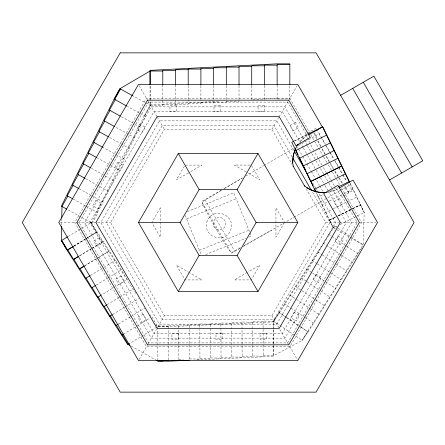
<?xml version="1.0" encoding="UTF-8"?>
<svg xmlns="http://www.w3.org/2000/svg" width="445" height="445" viewBox="0 0 445 445"><rect width="100%" height="100%" fill="white"/><g stroke="black" fill="none" stroke-linecap="round" stroke-linejoin="round"><path stroke-width="0.33" stroke-dasharray="2.23 1.67" d="M61.649 224.892L61.755 218.756M361.562 248.099L308.101 331.92L302.266 340.375L301.966 340.152L318.865 314.348L318.564 314.131L324.399 305.676L324.099 305.454L329.934 296.999L329.634 296.776L335.469 288.321L335.163 288.104L340.998 279.649L340.698 279.427L346.533 270.972L346.232 270.755L357.602 253.622L357.296 253.4L363.131 244.945L364.21 212.493L349.987 182.895M91.553 222.878L144.286 115.783L150.132 105.393L150.104 84.767M144.352 115.822L150.132 105.393M144.859 116.101L150.699 105.71L132.643 95.708M139.585 126.808L145.426 116.418L127.337 106.4M134.312 137.522L140.153 127.125L133.522 123.454M129.039 148.23L134.88 137.833L114.982 126.814M123.766 158.937L129.606 148.547L121.769 144.202M118.492 169.645L124.333 159.254L102.656 147.251M113.219 180.359L119.06 169.962L97.355 157.942M107.946 191.066L113.787 180.67L104.141 175.33M102.673 201.774L108.513 191.383L97.661 185.37M97.399 212.482L103.24 202.091L91.787 195.744M306.149 188.652L325.69 222.5L271.912 315.644L164.361 315.644L110.583 222.5L164.361 129.356L271.912 129.356L292.037 164.211M139.14 359.321L147.779 344.363M147.996 343.991L156.451 329.339M157.791 327.014L164.361 315.644M271.912 129.356L278.82 117.391M279.165 116.79L288.277 101.009M288.493 100.637L297.132 85.679M286.207 317.274L279.332 312.674L273.619 321.212L273.619 355.672L302.266 340.375L307.979 331.837L300.531 326.853M334.445 225.849L334.746 226.071L279.416 312.824L273.58 321.279L273.28 321.056L279.115 312.601L278.809 312.384L284.644 303.929L284.344 303.707L295.714 286.574L295.413 286.357L301.248 277.903L300.948 277.68L306.777 269.225L306.477 269.008L312.312 260.553L312.012 260.331L323.382 243.198L323.081 242.981L334.445 225.849L363.437 245.167M304.647 137.232L299.396 142.422A30.955 30.955 0 0 1 304.647 137.232L308.19 135.185M73.714 246.146L84.928 239.288M85.518 238.926L96.726 232.062L90.875 222.5M68.246 236.417L91.247 222.506L96.932 232.168L85.729 238.943M73.931 246.079L85.34 239.165M73.731 246.213L85.523 239.076M86.113 238.72L97.322 231.945L103.006 241.607L91.798 248.388M79.416 255.875L91.208 248.744M79.8 255.653L91.008 248.877M91.598 248.521L103.39 241.385L109.075 251.052L97.283 258.183M84.305 266.032L96.693 258.539M84.695 265.81L96.487 258.673M97.077 258.317L109.464 250.83L115.149 260.492L115.533 260.269L127.292 279.377L101.727 294.846M90.379 275.472L115.533 260.269M96.248 285.05L108.04 277.914M108.246 277.78L121.607 269.709M107.212 304.647L119.21 297.377M119.594 297.154L133.161 288.95M112.691 314.443L124.695 307.172M125.078 306.95L138.846 298.612M118.381 324.105L130.174 316.974M130.563 316.751L144.92 308.057M123.271 334.262L149.809 318.208M128.166 344.419L155.883 327.654M221.643 190.31L201.947 202.024L231.239 252.76L240.934 247.331M224.625 188.535L241.941 178.239M91.247 222.506L90.863 222.728L96.548 232.39L135.903 293.583M188.341 172.955L176.47 179.808L184.981 165.073L201.991 165.073L188.936 172.61M96.932 232.168L97.322 231.945M103.006 241.607L103.39 241.385M316.139 128.149L305.86 134.084A36.529 1.791 60 0 0 309.436 142.15M109.075 251.052L109.464 250.83M221.126 190.254L201.741 201.446L202.358 203.193A30.204 1.48 60 0 0 215.586 227.974A30.204 1.48 60 0 0 230.432 251.82L231.634 253.227L240.039 248.377M223.941 188.63L242.742 177.772M245.746 176.036L263.763 165.635M264.041 165.473L293.911 148.23M298.411 145.632L319.009 133.739L320.745 136.749M335.313 190.349A30.955 30.955 0 0 1 328.193 192.301L335.313 190.349L338.856 188.302M243.037 246.647L284.049 222.967M286.769 221.399L293.939 217.26M294.067 217.188L339.935 190.699M340.325 190.477L348.908 185.52L348.213 184.319M247.337 272.39L234.276 279.927L251.292 279.927L259.797 265.192L247.926 272.045M243.96 245.634L271.834 230.02M294.251 141.02L307.2 134.551M294.384 140.97L307.328 134.507M315.978 192.19L318.208 196.979L323.276 194.471M326.841 192.674L338.072 187.084M318.208 196.979L321.969 204.717L328.883 201.285M329.367 201.023L343.551 193.942M344.169 193.636L352.93 189.281L364.21 212.493L360.433 204.822L338.172 215.786M321.969 204.717L325.729 212.454L332.643 209.022M333.261 208.716L356.69 197.018M325.729 212.454L329.489 220.192L337.505 216.192M338.122 215.886L352.301 208.805M352.918 208.494L360.317 204.8M329.489 220.192L335.919 217.021M338.25 215.836L360.584 204.711M329.617 220.147L333.244 227.935L337.076 226.038M340.164 224.497L364.21 212.493M335.697 217.004L329.517 220.047L333.294 227.718L363.131 244.945M187.406 211.597L233.731 192.785L249.578 231.806M186.6 218.84L236.145 198.726M199.377 250.307L248.922 230.187M205.651 254.679L246.185 238.214M248.755 237.168L251.33 236.128L249.801 232.357M352.93 189.281L349.731 182.739M333.244 227.935L316.734 193.302M150.082 104.836L220.203 101.232M252.832 99.558L277.135 98.306M273.625 321.863L168.199 326.747L157.269 326.802L155.016 323.309M196.762 359.888L273.747 356.323L273.653 329.445M168.199 326.541L157.652 326.58L151.968 316.918L151.584 317.14L150.243 314.865M277.135 98.962L289.84 98.962L289.84 85.173M226.31 101.571L239.021 101.571L239.021 100.92M213.606 102.222L226.31 102.222L226.31 100.158M200.901 102.878L213.606 102.878L213.606 100.119M188.196 103.529L200.901 103.529L200.901 100.086M175.491 104.186L188.196 104.186L188.196 100.047M162.787 104.836L175.491 104.836L175.491 100.008M60.147 222.5L77.419 222.5M78.109 222.5L110.583 222.5M325.69 222.5L338.817 222.5M339.507 222.5L376.125 222.5M263.078 321.702L252.532 321.535L252.621 344.97M252.538 322.191L241.991 322.024L242.019 328.916M241.997 322.675L231.45 322.514L231.472 328.716M231.45 323.165L220.909 322.998L220.987 345.053M220.909 323.654L210.363 323.487L210.441 344.853M210.368 324.138L199.822 323.977L199.838 328.799M199.822 324.627L189.281 324.466L189.409 359.577M189.281 325.117L178.734 324.95L178.812 344.936M178.74 325.607L168.193 325.44L168.327 361.201M168.199 326.09L157.652 325.929L157.78 360.383M263.201 355.505L273.747 355.672M252.66 355.994L263.206 356.156L263.078 321.045L273.619 321.212L273.647 328.794M242.119 356.484L252.66 356.645L252.621 345.62M231.572 356.968L242.119 357.135L242.019 329.567M221.032 357.457L231.578 357.624L231.472 329.367M210.491 357.947L221.037 358.108L220.987 345.704M199.95 358.431L210.491 358.598L210.446 345.504M189.403 358.92L199.95 359.087L199.844 329.45M178.862 359.41L183.474 359.482M121.463 116.774L132.949 123.137M109.709 137.522L121.196 143.885M91.475 168.316L103.568 175.013M85.601 178.69L97.088 185.053M79.121 188.73L91.214 195.427M73.241 199.11L85.334 205.807M85.907 206.118L97.967 212.799L92.126 223.195L67.39 209.495M131.186 346.11L155.967 360.022M246.146 171.926L234.276 165.073L251.292 165.073L259.797 179.808L246.741 172.265M189.531 272.735L176.47 265.192L184.981 279.927L201.991 279.927L190.121 273.074M328.61 234.304L346.399 246.146M346.7 246.363L357.602 253.622M323.081 242.981L341.165 255.041M341.437 255.202L352.067 262.3M317.546 251.653L322.136 254.712M322.436 254.929L335.903 263.879M336.209 264.096L346.533 270.972M312.012 260.331L317.174 263.768M317.474 263.991L340.998 279.649M306.477 269.008L312.218 272.824M312.518 273.046L335.469 288.321M300.948 277.68L306.683 281.501M306.983 281.718L320.45 290.668M320.756 290.885L329.934 296.999M295.413 286.357L301.721 290.557M302.022 290.78L315.494 299.724M315.794 299.947L324.399 305.676M289.879 295.029L309.959 308.402M310.26 308.619L318.865 314.348M284.344 303.707L304.997 317.457M305.303 317.674L313.33 323.026M278.809 312.384L286.296 317.407M286.569 317.569L300.069 326.574M300.342 326.736L308.101 331.92M273.28 321.056L302.266 340.375M286.78 317.658L299.958 326.474M344.931 186.416L345.732 187.356M316.829 129.345L325.44 144.263M325.784 144.859L329.917 152.018M330.262 152.618L334.05 159.177M334.395 159.777L338.528 166.936M338.873 167.531L342.667 174.095M343.012 174.696L346.8 181.26M348.518 184.241L352.312 190.805L342.033 196.735A36.529 1.791 60 0 1 334.979 186.716M321.095 137.355L324.917 143.974M326.307 146.383L329.439 151.806M329.784 152.407L333.611 159.032M335.002 161.44L338.128 166.858M338.478 167.459L342.3 174.084M342.65 174.685L346.471 181.31M314.448 132.749L316.017 135.469M345.91 187.25L349.047 192.685M310.371 133.867L289.84 98.306L146.433 98.306L74.732 222.5L146.433 346.694L289.84 346.694L361.54 222.5L341.376 187.573M310.716 134.462L323.459 156.545M323.804 157.141L326.908 162.508M328.282 164.895L332.076 171.459M332.415 172.059L336.209 178.623M336.553 179.218L339.997 185.187M306.06 133.973L287.654 102.094L148.619 102.094L79.099 222.5L148.619 342.906L287.654 342.906L357.174 222.5L342.233 196.623M307.033 145.215L284.895 106.872L151.378 106.872L84.617 222.5L151.378 338.128L284.895 338.128L351.65 222.5L332.626 189.548M307.378 145.815L310.493 151.205M311.873 153.603L315.677 160.194M316.022 160.79L319.137 166.185M320.522 168.577L324.327 175.169M324.672 175.769L328.477 182.361M328.822 182.956L332.281 188.947M303.023 147.484L282.236 111.478L154.037 111.478L89.94 222.5L154.037 333.522L282.236 333.522L346.332 222.5L328.66 191.895M303.368 148.085L307.178 154.688M307.528 155.288L311.684 162.486M312.028 163.087L315.844 169.69M316.189 170.29L320 176.893M320.344 177.494L324.505 184.692M324.85 185.292L328.315 191.294M297.494 147.473L298.189 148.669M298.534 149.27L302.344 155.872M302.695 156.473L306.505 163.076M306.85 163.677L311.011 170.88M311.355 171.481L315.171 178.083M316.556 180.481L319.326 185.287M319.671 185.888L322.792 191.289M293.828 150.332L276.812 120.868L159.455 120.868L100.776 222.5L159.455 324.132L276.812 324.132L335.491 222.5L318.481 193.03M312.579 182.806L316.05 188.825M316.395 189.425L317.09 190.627M292.115 156.929L274.053 125.646L162.214 125.646L106.299 222.5L162.214 319.354L274.053 319.354L329.973 222.5L311.912 191.216M139.14 85.679L147.779 100.637M147.996 101.009L156.796 116.256M157.13 116.835L164.361 129.356M204.911 199.616L234.81 251.397M271.912 315.644L279.51 328.81M279.822 329.339L297.822 360.517M185.248 215.513L201.19 254.774M315.839 135.569L316.456 137.321A30.204 1.48 60 0 0 316.94 138.412M178.812 345.593L178.868 360.061M277.135 85.134L277.135 99.613M264.43 85.79L264.43 99.613M251.725 85.752L251.725 99.574M239.021 85.713L239.021 99.541M226.31 85.679L226.31 99.502M213.606 85.64L213.606 99.469M200.901 85.607L200.901 99.43M188.196 85.568L188.196 99.396M175.491 84.845L175.491 99.357M162.787 84.806L162.787 99.318M162.787 99.975L162.787 105.487L150.082 105.487L150.082 84.806M334.329 185.693A36.529 1.791 60 0 1 331.175 180.609M330.496 179.502A36.529 1.791 60 0 1 322.948 166.758M321.946 165.028A36.529 1.791 60 0 1 314.704 152.118M313.736 150.338A36.529 1.791 60 0 1 309.731 142.728M348.836 192.807A36.529 1.791 60 0 1 343.991 186.21M341.777 182.789A36.529 1.791 60 0 1 338.701 177.861M337.978 176.682A36.529 1.791 60 0 1 334.49 170.908M333.772 169.706A36.529 1.791 60 0 1 330.084 163.41M329.417 162.253A36.529 1.791 60 0 1 325.779 155.889M325.145 154.754A36.529 1.791 60 0 1 321.507 148.191M320.539 146.411A36.529 1.791 60 0 1 316.84 139.402M316.534 138.801A36.529 1.791 60 0 1 313.642 132.805M342.544 183.129A30.204 1.48 60 0 1 338.562 176.949M338.211 176.381A30.204 1.48 60 0 1 333.995 169.45M333.288 168.26A30.204 1.48 60 0 1 329.684 162.102M329.356 161.535A30.204 1.48 60 0 1 326.152 155.895M325.139 154.087A30.204 1.48 60 0 1 321.262 146.984M320.956 146.411A30.204 1.48 60 0 1 318.169 140.987M207.376 220.698C201.129 235.65 224.119 245.362 230.488 230.46C236.729 215.508 213.739 205.796 207.376 220.698M95.881 200.3L92.738 205.746L98.184 208.894L101.332 203.443L95.881 200.3M117.908 162.152L114.76 167.598L120.211 170.746L123.354 165.295L117.908 162.152M139.93 124.005L136.787 129.456L142.233 132.599L145.382 127.153L139.93 124.005M160.328 207.765L151.823 222.5L160.328 237.235L160.328 207.765M284.45 222.5L275.939 237.235L275.939 207.765L284.45 222.5M294.039 312.401L290.891 317.847L296.342 320.995L299.485 315.544L294.039 312.401M316.061 274.254L312.913 279.705L318.364 282.848L321.507 277.402L316.061 274.254M338.083 236.106L334.94 241.557L340.386 244.7L343.534 239.254L338.083 236.106M295.341 122.28L289.895 125.423L293.038 130.875L298.489 127.726L295.341 122.28M99.185 237.836L93.734 240.979L96.882 246.43L102.328 243.282L99.185 237.836M121.207 275.983L115.756 279.126L118.904 284.572L124.35 281.429L121.207 275.983M339.39 198.57L333.945 201.719L337.088 207.164L342.539 204.021L339.39 198.57M143.229 314.126L137.783 317.274L140.926 322.72L146.377 319.577L143.229 314.126M176.237 105.526L169.946 105.526L169.946 111.817L176.237 111.817L176.237 105.526M220.286 105.526L213.995 105.526L213.995 111.817L220.286 111.817L220.286 105.526M264.33 105.526L258.039 105.526L258.039 111.817L264.33 111.817L264.33 105.526M178.228 333.183L171.937 333.183L171.937 339.474L178.228 339.474L178.228 333.183M222.278 333.183L215.986 333.183L215.986 339.474L222.278 339.474L222.278 333.183M266.327 333.183L260.036 333.183L260.036 339.474L266.327 339.474L266.327 333.183M216.226 229.142A6.291 6.291 0 0 0 225.665 223.696A6.291 6.291 0 0 0 216.226 218.245A6.291 6.291 0 0 0 216.226 229.142"/><path stroke-width="0.67" d="M129.345 343.701L127.776 344.641L67.056 250.224L61.371 240.561L61.627 226.255M61.766 218.078L61.972 206.497L67.818 196.1M293.249 166.308L292.71 163.093L293.255 155.728L295.324 149.342M114.204 99.124L119.978 88.694L150.082 71.016L162.787 71.016M120.55 89.011L114.704 99.402L126.764 106.082M115.277 99.719L109.431 110.115L120.289 116.123M110.004 110.427L104.158 120.823L114.41 126.497M104.731 121.14L98.885 131.531L108.536 136.876M99.458 131.848L93.611 142.239L102.628 147.234M94.184 142.556L88.338 152.952L96.782 157.625M88.911 153.264L83.065 163.66L90.302 167.665M83.638 163.977L77.792 174.368L85.028 178.373M78.365 174.685L72.518 185.076L78.548 188.419M73.091 185.393L67.245 195.789L72.674 198.793M138.451 222.5L178.295 153.492L257.978 153.492L297.822 222.5L257.978 291.508L178.295 291.508L138.451 222.5L180.136 222.5L199.138 255.408L178.295 291.508M180.136 222.5L199.138 189.592L178.295 153.492M199.138 189.592L237.135 189.592L257.978 153.492M257.978 291.508L237.135 255.408L256.131 222.5L297.822 222.5M66.883 249.562L61.371 240.561L67.657 236.773M61.371 240.561L61.76 240.339L67.445 250.001L73.342 246.435M67.445 250.001L73.136 246.569M67.829 249.779L73.514 259.446L78.826 256.231M73.514 259.446L78.62 256.37M73.903 259.224L79.588 268.886L83.716 266.388M79.588 268.886L84.105 266.166M79.972 268.663L85.663 278.325L90.174 275.605M85.663 278.325L86.046 278.103L91.731 287.77L95.658 285.406M91.731 287.77L92.121 287.548L97.805 297.21L101.137 295.202M97.805 297.21L98.189 296.987L103.874 306.649L106.828 304.87M103.874 306.649L104.264 306.427L109.948 316.095L112.307 314.665M109.948 316.095L110.332 315.872L116.023 325.534L118.175 324.244M116.023 325.534L116.406 325.312L122.091 334.974L123.66 334.039M340.609 95.347L373.872 76.145L422.75 160.806L389.492 180.008M308.78 134.841L322.369 126.997L297.822 84.483L138.451 84.483L58.762 222.5L138.451 360.517L297.822 360.517L377.505 222.5L353.035 180.119L339.452 187.962M122.091 334.974L122.481 334.751L128.166 344.419L129.979 345.437M293.633 141.326L291.781 142.25L310.688 181.504L341.654 166.068L349.175 181.543L338.556 186.822M307.812 134.245L322.747 126.808L349.687 182.272M295.652 150.555L326.619 135.119L341.654 166.068M299.413 158.292L330.374 142.856M303.173 166.03L334.134 150.594M306.933 173.767L337.894 158.331M310.688 181.504L341.521 166.113M310.821 181.46L314.448 189.242L345.415 173.806M326.619 135.119L322.614 126.858M314.448 189.242L315.7 191.595M189.131 360.239L168.327 361.201L157.78 361.04L156.573 360.361M326.185 192.357C318.464 193.085 310.326 190.772 304.43 185.682M163.054 361.017L157.78 361.04L157.78 360.383L168.321 360.55M289.84 64.486L277.135 64.486L277.135 84.483M277.135 65.142L264.43 65.142L264.43 85.101M264.43 65.793L251.725 65.793L251.725 85.101M251.725 66.45L239.021 66.45L239.021 85.062M239.021 67.1L226.31 67.1L226.31 85.023M226.31 67.751L213.606 67.751L213.606 84.989M213.606 68.408L200.901 68.408L200.901 84.951M200.901 69.058L188.196 69.058L188.196 84.917M188.196 69.709L175.491 69.709L175.491 84.878M175.491 70.366L162.787 70.366L162.787 84.845M199.138 255.408L237.135 255.408M132.61 95.692L119.978 88.694L114.137 99.085L61.399 206.18L66.794 209.167M363.287 82.253L412.165 166.919M352.701 88.366L401.585 173.027M294.523 151.539L306.327 171.981M307.022 173.188L307.718 174.39M293.155 158.732L311.216 190.015M293.077 166.013L304.875 186.444M237.135 189.592L256.131 222.5M295.246 149.058L297.966 154.665M299.485 157.78L305.537 170.246M307.05 173.361L313.102 185.826M314.615 188.941L315.828 191.433M150.082 71.016L150.104 84.767M289.84 84.517L289.84 63.835L277.135 63.835L150.082 70.366L150.082 84.806M326.196 192.529A30.955 30.955 0 0 1 306.95 187.757M292.71 163.093A30.955 30.955 0 0 1 298.2 144.035M120.195 52.86L22.25 222.5L120.195 392.14L316.078 392.14L414.022 222.5L316.078 52.86L120.195 52.86M147.518 100.186L76.902 222.5L147.518 344.814L288.749 344.814L359.371 222.5L337.916 185.343L323.637 193.586L340.33 222.5L279.232 328.321L157.041 328.321L95.942 222.5L157.041 116.679L279.232 116.679L296.014 145.738L310.293 137.494L288.749 100.186L147.518 100.186"/></g></svg>
